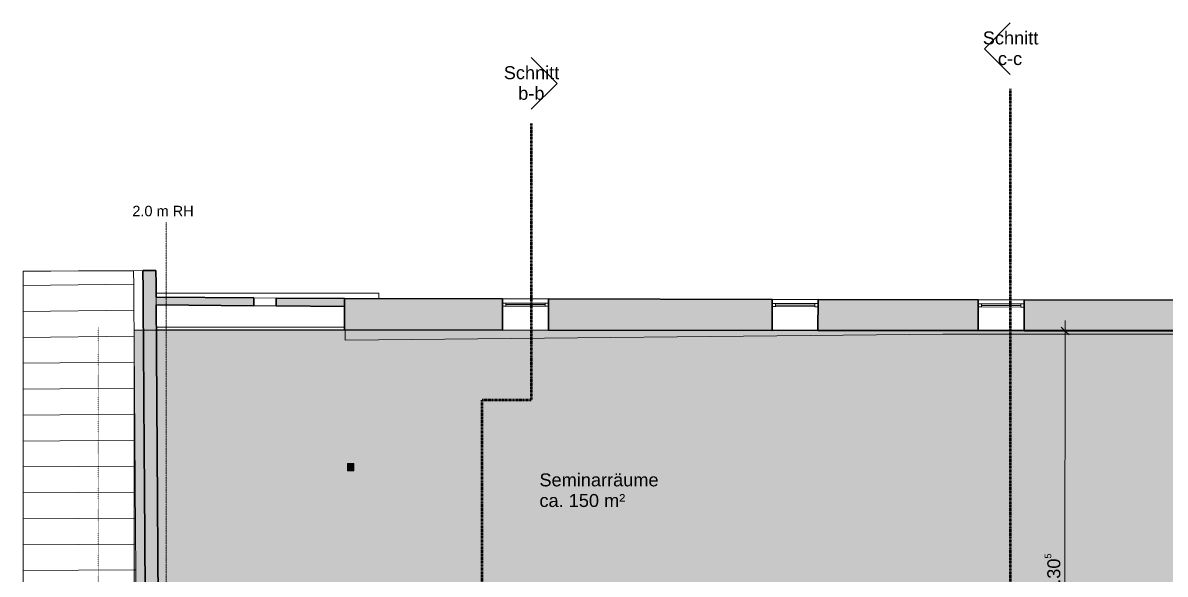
# Model space of a CAD drawing. Header units: millimetres. Extents: x -14559 to 21009, y -19333 to 10906.
# Drawn here: x -14559 to 7405, y 297 to 10906 of the extents above; entities that cross this region are included whole.
import ezdxf

# ---------------------------------------------------------------- set-up
doc = ezdxf.new("R2010")
doc.units = ezdxf.units.MM
for name, pattern in [('Achse', [10, 5, -2.5, 0, -2.5]), ('Verdeckt', [3, 2, -1]), ('Über Schnittebene 1', [1, 0, -1])]:
    doc.linetypes.add(name, pattern=pattern)
for name, color, linetype, lineweight in [('A-ANNO-DIMS', 211, 'Continuous', 9), ('A-ANNO-DIMS-100', 211, 'Continuous', 9), ('A-DETL', 90, 'Continuous', 9), ('A-DETL-GENF', 92, 'Continuous', 9), ('A-DETL-HDLN', 90, 'Verdeckt', 9), ('A-DETL-THIN', 151, 'Continuous', 9), ('A-FLOR', 192, 'Continuous', 9), ('A-GLAZ', 151, 'Continuous', 9), ('A-ROOF', 132, 'Continuous', 9), ('A-ROOF-FNSH', 132, 'Continuous', 9), ('A-ROOF-PATT', 132, 'Continuous', 9), ('A-WALL', 113, 'Continuous', 9), ('A-WALL-PATT', 111, 'Continuous', 35), ('G-ANNO-SYMB', 111, 'Continuous', 9), ('G-ANNO-TEXT', 231, 'Continuous', 9), ('S-COLS', 52, 'Continuous', 9)]:
    doc.layers.add(name, color=color, linetype=linetype, lineweight=lineweight)
doc.styles.add('Arial_1', font='arial.ttf', dxfattribs={"height": 250})
doc.styles.add('Arial_2', font='arial.ttf', dxfattribs={"height": 200})
doc.dimstyles.new('2_5mm_-_Arial', dxfattribs={"dimscale": 304.8, "dimtxt": 255.06485, "dimasz": 0.492126, "dimexe": 0.656168, "dimexo": 0.0625, "dimgap": 0.164042, "dimtad": 1, "dimlfac": 0.001, "dimrnd": 0.005, "dimzin": 0, "dimdsep": 46, "dimtxsty": 'Arial_1', "dimblk1": 'OBLIQUE', "dimblk2": 'OBLIQUE', "dimsah": 1, "dimcen": 0.09, "dimdle": 0.656168, "dimazin": 0, "dimtfac": 1, "dimtdec": 4, "dimtix": 1, "dimtmove": 0, "dimatfit": 3, "dimfxl": 2.296588, "dimfxlon": 1, "dimtvp": 1, "dimtolj": 1, "dimtzin": 0, "dimarcsym": 2})

# ---------------------------------------------------------------- blocks, each defined once
blk = doc.blocks.new('FP_3-Obergeschoss HG')
at = {"layer": 'A-ROOF-PATT'}
for p, q in [((-14559, 5851), (-12432, 5875)), ((-14559, 5353), (-12428, 5375)), ((-14559, 4854), (-12424, 4875)), ((-14559, 4355), (-12421, 4376)), ((-14559, 3856), (-12418, 3876)), ((-12418, 3876), (-12417, 3876)), ((-14559, 3357), (-12418, 3376)), ((-12418, 3376), (-12413, 3376)), ((-14559, 2859), (-12419, 2876)), ((-12418, 2876), (-12410, 2876)), ((-14559, 2360), (-12418, 2377)), ((-12418, 2377), (-12406, 2377)), ((-14559, 1861), (-12418, 1877)), ((-12418, 1877), (-12402, 1877)), ((-14559, 1362), (-12418, 1377)), ((-12418, 1377), (-12398, 1377)), ((-14559, 863), (-12418, 877)), ((-12418, 877), (-12395, 878)), ((-14559, 365), (-12418, 378)), ((-12418, 378), (-12391, 378)), ((-14559, -134), (-12418, -122)), ((-12418, -122), (-12388, -122)), ((-14559, -633), (-12418, -622)), ((-12418, -622), (-12384, -622)), ((-14559, -1132), (-12418, -1122)), ((-12418, -1122), (-12380, -1122)), ((-14559, -1631), (-12418, -1621)), ((-12418, -1621), (-12377, -1621)), ((-14559, -2130), (-12418, -2121)), ((-12418, -2121), (-12373, -2121)), ((-14559, -2628), (-12418, -2621)), ((-12418, -2621), (-12369, -2621)), ((-14559, -3127), (-12418, -3121)), ((-12418, -3121), (-12366, -3121)), ((-14559, -3626), (-12418, -3621)), ((-12418, -3621), (-12362, -3620)), ((-14559, -4125), (-12418, -4120)), ((-12418, -4120), (-12359, -4120)), ((-14559, -4624), (-12418, -4620)), ((-12418, -4620), (-12355, -4620)), ((-14559, -5122), (-12352, -5120))]:
    blk.add_line(p, q, dxfattribs=at)
blk = doc.blocks.new('Fenster 1-flg - Variabel - Fenster 1-flg - Variabel-533101-Obergeschoss HG')
at = {"layer": 'A-GLAZ'}
for p, q in [((-380, 220), (-440, 220)), ((-380, 160), (-380, 220)), ((-380, 220), (380, 220)), ((440, 220), (380, 220)), ((380, 220), (380, 160)), ((-440, 160), (-380, 160)), ((-380, 190), (380, 190)), ((380, 160), (-380, 160)), ((380, 160), (440, 160))]:
    blk.add_line(p, q, dxfattribs=at)
blk = doc.blocks.new('Schnitt - Name-2324-Obergeschoss HG')
at = {"layer": 'G-ANNO-SYMB'}
for p, q in [((-12.7, 0), (-7.72, 4.98)), ((-7.72, 4.98), (-2.75, 0))]:
    blk.add_line(p, q, dxfattribs=at)
blk = doc.blocks.new('DIMBLOCK22-Obergeschoss HG')
at = {"layer": 'A-ANNO-DIMS-100'}
for p, q in [((5466, -4531), (5483, 5175)), ((4783, 4976), (5683, 4975)), ((5483, 4975), (4783, 4976)), ((4766, -4330), (5666, -4331)), ((5466, -4331), (4766, -4330))]:
    blk.add_line(p, q, dxfattribs=at)
at = {"layer": 'A-ANNO-DIMS-100', "lineweight": 25}
for p, q in [((5483, 4975), (5408, 5050)), ((5483, 4975), (5558, 4900)), ((5466, -4331), (5392, -4256)), ((5466, -4331), (5541, -4406))]:
    blk.add_line(p, q, dxfattribs=at)
at = {"layer": 'A-ANNO-DIMS-100', "color": 0, "insert": (5088, -82), "char_height": 250, "width": 970.26, "attachment_point": 1, "rotation": 89.8973, "line_spacing_factor": 0.941778, "style": 'Arial_1'}
blk.add_mtext('9.30\\A2\\H0.5x;\\S5^  ;\\H2x;', dxfattribs=at)
blk = doc.blocks.new('_Oblique')
at = {"color": 0, "linetype": 'ByBlock', "lineweight": -2}
blk.add_line((-0.5, -0.5), (0.5, 0.5), dxfattribs=at)

msp = doc.modelspace()

# ---------------------------------------------------------------- hatches: boundary and pattern name
at = {"layer": 'A-DETL-GENF', "transparency": 33554534}
msp.add_hatch(color=157, dxfattribs=at).paths.add_polyline_path([(-12418.306, -4687.701), (-5341.74, -4638.181), (-5341.74, -34.674), (11720.991, -34.674), (11720.991, 4990.436), (-12418.306, 4990.436), (-12418.306, -2602.044)], flags=0)
at = {"layer": 'A-ROOF-PATT'}
h = msp.add_hatch(color=256, dxfattribs=at)
h.paths.add_polyline_path([(-11923.42, -5377.079), (-11927.904, -4684.269), (-12174.442, -4685.994), (-12169.665, -5375.652)], flags=0)
h.paths.add_polyline_path([(-12242.299, 4990.436), (-11991.994, 4990.436), (-11999.782, 6138.742), (-12250.454, 6137.627), (-12243.944, 5221.869)], flags=0)
msp.add_hatch(color=256, dxfattribs=at).paths.add_polyline_path([(-12174.442, -4685.994), (-11927.904, -4684.269), (-11989.935, 4686.247), (-11991.994, 4990.436), (-12242.299, 4990.436), (-12175.535, -4528.073)], flags=0)
at = {"layer": 'A-WALL-PATT', "lineweight": 9}
h = msp.add_hatch(color=256, dxfattribs=at)
h.paths.add_polyline_path([(-8376.317, 5449.93), (-8375.219, 5599.926), (-9685.793, 5609.515), (-9686.89, 5459.519)], flags=0)
h.paths.add_polyline_path([(-10120.271, 5462.69), (-10119.174, 5612.686), (-11996.3, 5626.421), (-11995.282, 5476.409)], flags=0)
h = msp.add_hatch(color=256, dxfattribs=at)
h.paths.add_polyline_path([(11731.18, 4963.901), (11732.892, 5563.899), (4692.046, 5576.514), (4690.996, 4990.436), (11720.991, 4990.436), (11720.991, 4963.919), (11723.772, 4963.914)], flags=0)
h.paths.add_polyline_path([(-3079.009, 4990.436), (-150.986, 4990.436), (-149.92, 5585.189), (-4453.834, 5592.9), (-4454.909, 4992.901)], flags=0)
h.paths.add_polyline_path([(3810.995, 4990.436), (3812.048, 5578.09), (730.079, 5583.612), (729.016, 4990.436), (3748.163, 4990.436)], flags=0)
h.paths.add_polyline_path([(-5334.908, 4994.478), (-5333.833, 5594.477), (-8375.219, 5599.926), (-8376.294, 4999.927), (-7503.927, 4998.364)], flags=0)
h = msp.add_hatch(color=256, dxfattribs=at)
h.paths.add_polyline_path([(11720.991, 4963.919), (11720.991, 4990.436), (4690.996, 4990.436), (4690.971, 4976.515), (11631.498, 4964.079)], flags=0)
h.paths.add_polyline_path([(3810.973, 4978.091), (3810.995, 4990.436), (729.016, 4990.436), (729.004, 4983.613), (2109.923, 4981.139)], flags=0)
h.paths.add_polyline_path([(-150.995, 4985.19), (-150.986, 4990.436), (-3079.009, 4990.436)], flags=0)
at = {"layer": 'S-COLS'}
msp.add_hatch(color=256, dxfattribs=at).paths.add_polyline_path([(-8315.17, 2288.299), (-8195.17, 2288.299), (-8195.17, 2428.299), (-8315.17, 2428.299)], flags=0)

# ---------------------------------------------------------------- linework, layer by layer
at = {"layer": 'A-DETL', "linetype": 'Über Schnittebene 1'}
msp.add_line((-13109.672, -4684.273), (-13109.672, 5050.993), dxfattribs=at)
at = {"layer": 'A-DETL-HDLN'}
msp.add_line((-11804.764, -6529.307), (-11804.764, 7070.693), dxfattribs=at)
at = {"layer": 'A-DETL-THIN'}
for p, q in [((11720.991, 4990.436), (-12418.306, 4990.436)), ((-12418.306, 4990.436), (-12418.306, -4687.701))]:
    msp.add_line(p, q, dxfattribs=at)
at = {"layer": 'A-FLOR'}
msp.add_line((-8376.294, 4999.927), (-11992.102, 5006.405), dxfattribs=at)
at = {"layer": 'A-ROOF', "color": 7, "lineweight": 35}
msp.add_line((-11999.782, 6138.742), (-12250.454, 6137.627), dxfattribs=at)
at = {"layer": 'A-ROOF', "flags": 128}
for points in [[(-12429.505, 6136.83), (-12960.883, 6134.467), (-13492.261, 6132.103), (-14023.639, 6129.739), (-14555.017, 6127.376)], [(-14555.017, 6127.376), (-14555.017, 4850.798), (-14555.017, 3574.219), (-14555.017, 2297.641), (-14555.017, 1021.063), (-14555.017, -255.515), (-14555.017, -1532.093), (-14555.017, -2808.671), (-14555.017, -4085.25), (-14555.017, -5361.828)]]:
    msp.add_lwpolyline(points, dxfattribs=at)
at = {"layer": 'A-ROOF', "color": 7, "lineweight": 35, "flags": 128}
msp.add_lwpolyline([(-11996.3, 5626.421), (-11998.04, 5882.581), (-11999.782, 6138.742)], dxfattribs=at)
at = {"layer": 'A-ROOF', "color": 7, "lineweight": 35}
for points in [[(-12242.215, 4990.437), (-12244.954, 5372.833), (-12247.701, 5755.23), (-12250.454, 6137.627)], [(-11991.989, 4990.436), (-11993.085, 5152.427), (-11994.183, 5314.418), (-11995.282, 5476.409)]]:
    msp.add_open_spline(points, degree=3, dxfattribs=at)
at = {"layer": 'A-ROOF', "color": 169, "lineweight": 35}
for points, knots in [([(-12174.386, -4685.994), (-12185.966, -2996.998), (-12208.312, 228.481), (-12231.259, 3453.955), (-12242.243, 4990.436)], [-0.9400989794, -0.9400989794, -0.9400989794, -0.9400989794, -0.5, -0.0996407428, -0.0996407428, -0.0996407428, -0.0996407428]), ([(-11927.904, -4684.269), (-11937.661, -3178.983), (-11958.764, 45.921), (-11980.373, 3270.821), (-11991.995, 4990.436)], [0.0000003975, 0.0000003975, 0.0000003975, 0.0000003975, 0.4444444444, 0.9521711544, 0.9521711544, 0.9521711544, 0.9521711544])]:
    msp.add_open_spline(points, degree=3, knots=knots, dxfattribs=at)
at = {"layer": 'A-ROOF-FNSH', "color": 250}
msp.add_line((-12250.454, 6137.627), (-12429.505, 6136.83), dxfattribs=at)
msp.add_open_spline([(-12429.505, 6136.83), (-12425.758, 5636.321), (-12422.024, 5135.811), (-12418.303, 4635.301)], degree=3, dxfattribs=at)
at = {"layer": 'A-ROOF-FNSH', "color": 159}
msp.add_open_spline([(-12418.303, 4635.301), (-12409.345, 3430.411), (-12386.421, 322.904), (-12364.043, -2784.607), (-12350.459, -4687.226)], degree=3, knots=[0.130437919, 0.130437919, 0.130437919, 0.130437919, 0.4444444444, 0.9402851135, 0.9402851135, 0.9402851135, 0.9402851135], dxfattribs=at)
at = {"layer": 'A-WALL'}
for p, q in [((-11996.807, 5700.993), (-7713.017, 5700.993)), ((-10119.174, 5612.686), (-9685.793, 5609.515)), ((-7713.017, 5700.993), (-7713.017, 5598.74)), ((-5333.833, 5594.477), (-4453.834, 5592.9)), ((-149.92, 5585.189), (730.079, 5583.612)), ((3812.048, 5578.09), (4692.046, 5576.514)), ((-9686.89, 5459.519), (-10120.271, 5462.69)), ((-8376.203, 5050.993), (-11992.403, 5050.993)), ((-8363.017, 4799.465), (-8363.017, 4999.903)), ((3128.983, 4911.993), (-8363.017, 4799.465)), ((-4454.909, 4992.901), (-5334.908, 4994.478)), ((729.004, 4983.613), (-150.995, 4985.19)), ((11628.983, 4911.993), (3128.983, 4911.993)), ((4690.971, 4976.515), (3810.973, 4978.091))]:
    msp.add_line(p, q, dxfattribs=at)
at = {"layer": 'A-WALL', "color": 7, "lineweight": 35}
for p, q in [((-10119.174, 5612.686), (-11996.3, 5626.421)), ((-10120.271, 5462.69), (-10119.174, 5612.686)), ((-9685.793, 5609.515), (-9686.89, 5459.519)), ((-8375.219, 5599.926), (-9685.793, 5609.515)), ((-8376.317, 5449.93), (-8375.219, 5599.926)), ((-8375.219, 5599.926), (-8376.294, 4999.927)), ((-5333.833, 5594.477), (-8375.219, 5599.926)), ((-5334.908, 4994.478), (-5333.833, 5594.477)), ((-4453.834, 5592.9), (-4454.909, 4992.901)), ((-149.92, 5585.189), (-4453.834, 5592.9)), ((-150.995, 4985.19), (-149.92, 5585.189)), ((730.079, 5583.612), (729.004, 4983.613)), ((3812.048, 5578.09), (730.079, 5583.612)), ((3810.973, 4978.091), (3812.048, 5578.09)), ((4692.046, 5576.514), (4690.971, 4976.515)), ((12332.473, 5562.824), (4692.046, 5576.514)), ((-11995.282, 5476.409), (-10120.271, 5462.69)), ((-9686.89, 5459.519), (-8376.317, 5449.93)), ((-8376.294, 4999.927), (-5334.908, 4994.478))]:
    msp.add_line(p, q, dxfattribs=at)
at = {"layer": 'A-WALL', "color": 169, "lineweight": 35}
for p, q in [((-4454.909, 4992.901), (-150.995, 4985.19)), ((729.004, 4983.613), (3810.973, 4978.091)), ((4690.971, 4976.515), (11731.18, 4963.901))]:
    msp.add_line(p, q, dxfattribs=at)
at = {"layer": 'A-WALL', "flags": 128}
msp.add_lwpolyline([(-11996.3, 5626.421), (-11995.791, 5551.415), (-11995.282, 5476.409)], dxfattribs=at)
at = {"layer": 'G-ANNO-SYMB', "linetype": 'Achse', "lineweight": 50}
for p, q in [((4426.515, 9635.869), (4426.515, -17394.443)), ((-4784.088, 8967.055), (-4784.088, 3642.917)), ((-5732.142, 3642.917), (-5732.142, -18063.258)), ((-4784.088, 3642.917), (-5732.142, 3642.917))]:
    msp.add_line(p, q, dxfattribs=at)
at = {"layer": 'S-COLS'}
for p, q in [((-8195.17, 2428.299), (-8315.17, 2428.299)), ((-8315.17, 2428.299), (-8315.17, 2288.299)), ((-8195.17, 2288.299), (-8195.17, 2428.299)), ((-8315.17, 2288.299), (-8195.17, 2288.299))]:
    msp.add_line(p, q, dxfattribs=at)

# ---------------------------------------------------------------- block references
at = {"layer": 'A-GLAZ', "rotation": 359.8973442560708}
for p in [(-4894.371, 5293.689), (289.542, 5284.401), (4251.509, 5277.303)]:
    msp.add_blockref('Fenster 1-flg - Variabel - Fenster 1-flg - Variabel-533101-Obergeschoss HG', p, dxfattribs=at)
at = {"layer": 'A-ROOF'}
msp.add_blockref('FP_3-Obergeschoss HG', (0, 0), dxfattribs=at)
at = {"layer": 'G-ANNO-SYMB', "extrusion": (0, 0, -1), "xscale": 99.99999999999993, "yscale": 99.99999999999993, "zscale": 99.99999999999993, "rotation": 270.0000000000003}
msp.add_blockref('Schnitt - Name-2324-Obergeschoss HG', (-4426.515, 9635.869), dxfattribs=at)
at = {"layer": 'G-ANNO-SYMB', "xscale": 99.99999999999993, "yscale": 99.99999999999993, "zscale": 99.99999999999993, "rotation": 269.9999999999996}
msp.add_blockref('Schnitt - Name-2324-Obergeschoss HG', (-4784.088, 8967.055), dxfattribs=at)

# ---------------------------------------------------------------- texts
at = {"layer": 'G-ANNO-SYMB', "char_height": 250, "attachment_point": 1, "style": 'Arial_1'}
for s, insert, width in [('Schnitt', (3898.227, 10740.418), 1274.68312), ('c-c', (4189.269, 10343.543), 577.215), ('Schnitt', (-5312.375, 10071.604), 1274.68312), ('b-b', (-5034.563, 9674.729), 609.2825)]:
    msp.add_mtext(s, dxfattribs=dict(at, insert=insert, width=width))
at = {"layer": 'G-ANNO-TEXT', "color": 7, "insert": (-12454.045, 7384.817), "char_height": 200, "width": 1459.07125, "attachment_point": 1, "style": 'Arial_2'}
msp.add_mtext('2.0 m RH', dxfattribs=at)
at = {"layer": 'G-ANNO-TEXT', "color": 1, "char_height": 250, "attachment_point": 1, "style": 'Arial_1'}
for s, insert, width in [('Seminarräume', (-4625.889, 2236.525), 2757.805), ('ca. 150 m²', (-4625.889, 1839.65), 2012.23563)]:
    msp.add_mtext(s, dxfattribs=dict(at, insert=insert, width=width))

# ---------------------------------------------------------------- dimensions: what is measured, and where the dimension line sits
at = {"layer": 'A-ANNO-DIMS'}
dim = msp.add_linear_dim(base=(5483.098, 4975.095), p1=(4766.425, -4329.808), p2=(4783.099, 4976.35), angle=89.8973443, text='\\A1;9.30\\Q;{\\A1;{\\H0.5x;\\S5^ ;}}', dimstyle='2_5mm_-_Arial', override={"dimpost": '<>', "dimfxl": 9306.172088}, dxfattribs=at)
dim.commit()
dim.dimension.update_dxf_attribs({"geometry": 'DIMBLOCK22-Obergeschoss HG', "text_midpoint": (5297.033, 322.335)})

doc.saveas('drawing.dxf')
